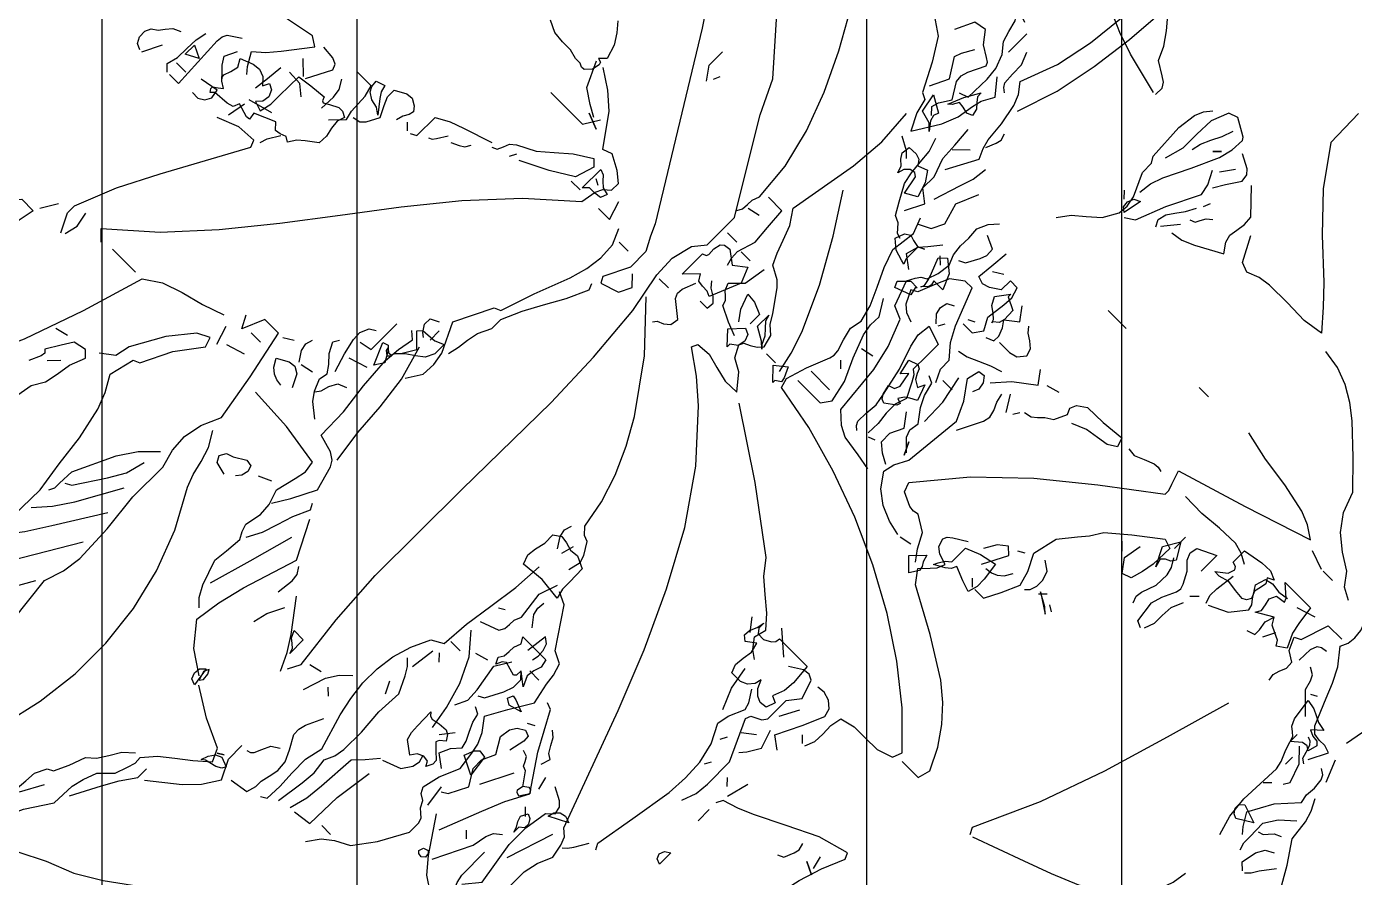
# Model space of a CAD drawing. Header units: inches. Extents: x 70 to 1974, y -315 to 363.
# Drawn here: x 290.2996 to 290.5601, y -200.7329 to -200.566 of the extents above; entities that cross this region are included whole.
import ezdxf

# ---------------------------------------------------------------- set-up
doc = ezdxf.new("R2010")
doc.units = ezdxf.units.IN
doc.header["$MEASUREMENT"] = 0
doc.layers.add('DERAKHT', color=56, linetype='Continuous', lineweight=9)
doc.layers.add('elev', color=8, linetype='Continuous')
doc.layers.add('Tree', color=91, linetype='Continuous')

# ---------------------------------------------------------------- blocks, each defined once
blk = doc.blocks.new('P057')
at = {"layer": 'Tree', "linetype": 'Continuous'}
for points in [[(0.06537, 0.57456), (0.07031, 0.58954), (0.0735, 0.60509), (0.07554, 0.6208), (0.0767, 0.63635), (0.07816, 0.6381), (0.08048, 0.63941), (0.08586, 0.64232), (0.08703, 0.64566), (0.08615, 0.6477), (0.08412, 0.64915), (0.08179, 0.6506), (0.08019, 0.65249), (0.08019, 0.66122), (0.08107, 0.66573), (0.08354, 0.67067), (0.0847, 0.68971), (0.08499, 0.70906), (0.08383, 0.74773), (0.08237, 0.78655), (0.08237, 0.82538)], [(0.15202, 0.65991), (0.15232, 0.64566), (0.16205, 0.63199), (0.17354, 0.62007), (0.1859, 0.60858), (0.19201, 0.60219), (0.19812, 0.59521), (0.19056, 0.59404), (0.18183, 0.59433), (0.17282, 0.59419), (0.16831, 0.59346), (0.1638, 0.59172), (0.16031, 0.59303), (0.15566, 0.60204)], [(0.06188, 0.54155), (0.06784, 0.55275), (0.0661, 0.55638), (0.06522, 0.55987), (0.0645, 0.56729), (0.06304, 0.575), (0.06144, 0.57892), (0.05853, 0.5827), (0.06377, 0.59637), (0.06653, 0.61018), (0.06813, 0.62429), (0.07002, 0.63883), (0.05112, 0.64086), (0.03207, 0.64115), (0.01288, 0.63999), (-0.00632, 0.63752), (-0.02551, 0.63403), (-0.04484, 0.62967), (-0.08352, 0.6192), (-0.08469, 0.61542), (-0.08556, 0.61106), (-0.08687, 0.60204)], [(0.11669, 0.58488), (0.11727, 0.58968), (0.11887, 0.59433), (0.12353, 0.60393), (0.12803, 0.61381), (0.12934, 0.61891), (0.12948, 0.62385), (0.12891, 0.62487), (0.1273, 0.62574), (0.12251, 0.6285), (0.11916, 0.62734), (0.11669, 0.62094), (0.1164, 0.61396), (0.1164, 0.60684), (0.11451, 0.59986)], [(0.10201, 0.5574), (0.1052, 0.56177), (0.10927, 0.56525), (0.11349, 0.56903), (0.11669, 0.57456), (0.11698, 0.57819), (0.11625, 0.58212), (0.11233, 0.59055), (0.11233, 0.59521), (0.11102, 0.59739), (0.11015, 0.61106), (0.11117, 0.61803), (0.11247, 0.62123), (0.11451, 0.62385)], [(0.11916, 0.60887), (0.11989, 0.61236), (0.12149, 0.61599), (0.12338, 0.61978), (0.12483, 0.62385)], [(0.13385, 0.60437), (0.13632, 0.60844), (0.13966, 0.61353), (0.13923, 0.61629), (0.13792, 0.61789), (0.13283, 0.6205)], [(0.12483, 0.61353), (0.12701, 0.61585), (0.12483, 0.61353)], [(0.13166, 0.61018), (0.13501, 0.61483)], [(0.13501, 0.5827), (0.13937, 0.58343), (0.14388, 0.58532), (0.15348, 0.59055), (0.151, 0.59404), (0.15028, 0.5968), (0.15071, 0.59986), (0.1513, 0.6032), (0.151, 0.60669), (0.14315, 0.61483)], [(0.11916, 0.57456), (0.12251, 0.57688), (0.12687, 0.58793), (0.13283, 0.59986), (0.13196, 0.60393), (0.12948, 0.60887)], [(0.01957, 0.4786), (0.02058, 0.48049), (0.02073, 0.48282), (0.02088, 0.48514), (0.02189, 0.48776), (0.02058, 0.502), (0.01709, 0.51625), (0.01186, 0.5305), (0.00503, 0.5446), (-0.00268, 0.55842)], [(0.02001, 0.57776), (0.0264, 0.57339), (0.03149, 0.56525), (0.03673, 0.55522), (0.03905, 0.55406), (0.04036, 0.54868), (0.04356, 0.54257), (0.04952, 0.55217), (0.05184, 0.55813), (0.05286, 0.56438), (0.05374, 0.56787), (0.05621, 0.57237), (0.05156, 0.57805)], [(0.04603, 0.56438), (0.04937, 0.56554), (0.04966, 0.57485), (0.04909, 0.57979), (0.04719, 0.58488), (0.04429, 0.58852), (0.04312, 0.59244), (0.04196, 0.59666), (0.03905, 0.60088), (0.04472, 0.5987)], [(0.13632, 0.59739), (0.13733, 0.59986)], [(0.04821, 0.58706), (0.04821, 0.59637)], [(0.12948, 0.58023), (0.12818, 0.5827), (0.12891, 0.58575), (0.13079, 0.58852), (0.13312, 0.59157), (0.13501, 0.59521)], [(0.13632, 0.59055), (0.13821, 0.59128), (0.13908, 0.59303), (0.1401, 0.59491), (0.14199, 0.59637)], [(0.05752, 0.57586), (0.05592, 0.57703), (0.05504, 0.57849), (0.05476, 0.58255), (0.05476, 0.58721), (0.05286, 0.59172)], [(0.27241, 0.53457), (0.26791, 0.5369), (0.26456, 0.54155), (0.2586, 0.54519), (0.25322, 0.5497), (0.24886, 0.55551), (0.2461, 0.56307), (0.23738, 0.5718), (0.22792, 0.58081), (0.22269, 0.58488), (0.21702, 0.58822), (0.21077, 0.59055), (0.20379, 0.59172)], [(0.04472, 0.55173), (0.04254, 0.55406), (0.04342, 0.55667), (0.04603, 0.56089), (0.04254, 0.56656), (0.04225, 0.56918), (0.04298, 0.5718), (0.04603, 0.57805), (0.04545, 0.57936), (0.04399, 0.58023), (0.04007, 0.5827), (0.03673, 0.58706), (0.03222, 0.58619), (0.02888, 0.57921)], [(0.1305, 0.58154), (0.13501, 0.58706)], [(0.03673, 0.55871), (0.04007, 0.56554), (0.03571, 0.57237), (0.03658, 0.575), (0.03905, 0.57921)], [(0.11451, 0.57921), (0.11233, 0.58154)], [(0.11786, 0.57586), (0.11625, 0.57703), (0.11596, 0.57936), (0.11698, 0.58168), (0.11916, 0.5827), (0.11786, 0.57586)], [(0.02189, 0.24959), (0.02422, 0.2541), (0.02175, 0.27431), (0.02044, 0.29525), (0.02058, 0.33887), (0.02117, 0.38336), (0.02044, 0.40546), (0.01855, 0.42713), (0.01564, 0.44225), (0.01535, 0.45025), (0.01724, 0.4581), (0.02073, 0.46246), (0.02073, 0.47627), (0.00808, 0.49735), (0.00139, 0.50869), (-0.00457, 0.5209), (-0.02114, 0.53981)], [(-0.05459, 0.54504), (-0.0351, 0.51582), (0.00241, 0.45461), (0.0043, 0.45039), (0.00706, 0.4453), (0.00706, 0.43745), (0.00241, 0.42815), (0.00357, 0.42597), (0.01041, 0.42815), (0.01259, 0.4328), (0.00924, 0.43629)], [(0.04603, 0.55871), (0.04836, 0.56438), (0.05156, 0.56991), (0.0517, 0.56801), (0.05301, 0.56642), (0.05447, 0.56467), (0.05504, 0.56205), (0.05315, 0.56118), (0.05068, 0.56177), (0.0485, 0.56205), (0.04719, 0.55973), (0.04603, 0.55871)], [(0.06653, 0.5574), (0.06799, 0.56104), (0.06857, 0.56307), (0.06784, 0.56554)], [(0.04821, 0.54708), (0.04603, 0.54926), (0.04138, 0.55057), (0.04007, 0.5574), (0.04603, 0.55406), (0.0453, 0.55217), (0.04589, 0.55013), (0.04821, 0.54708)], [(0.06188, 0.5209), (0.06537, 0.52774), (0.06086, 0.53123), (0.06086, 0.5369), (0.05853, 0.54373), (0.0581, 0.55013), (0.05752, 0.5574)], [(0.05853, 0.54839), (0.06319, 0.55275)], [(0.06653, 0.53123), (0.06973, 0.54111), (0.07132, 0.54621), (0.07205, 0.55173)], [(0.15348, 0.43498), (0.15057, 0.4389), (0.14766, 0.44428), (0.14199, 0.44777), (0.1401, 0.44734), (0.13792, 0.44763), (0.13283, 0.44995), (0.13166, 0.45344), (0.14577, 0.47046), (0.16205, 0.48601), (0.17994, 0.50055), (0.19928, 0.51509), (0.19928, 0.51698), (0.19841, 0.51931), (0.19681, 0.52439), (0.22254, 0.53224), (0.24741, 0.54024), (0.2429, 0.54329), (0.23795, 0.54533), (0.22705, 0.54766), (0.21571, 0.54926), (0.20495, 0.55173)], [(0.18095, 0.55057), (0.18561, 0.55057)], [(0.13283, 0.24756), (0.13283, 0.25817), (0.13399, 0.26355), (0.13632, 0.26907), (0.1353, 0.27417), (0.13414, 0.27707), (0.13166, 0.27925), (0.11582, 0.32258), (0.10709, 0.3444), (0.09735, 0.36548), (0.08645, 0.38554), (0.07379, 0.40372), (0.05926, 0.41971), (0.05127, 0.42669), (0.04254, 0.4328), (0.04356, 0.43498), (0.04894, 0.43541), (0.05417, 0.43396), (0.0597, 0.43265), (0.06537, 0.4328), (0.06086, 0.43847), (0.05621, 0.44094), (0.05403, 0.4453), (0.0549, 0.4469), (0.05708, 0.44792), (0.05926, 0.44923), (0.06086, 0.45112), (0.0597, 0.45562), (0.05679, 0.45824), (0.05461, 0.46173), (0.04937, 0.46929), (0.04734, 0.47133), (0.04254, 0.47395), (0.0405, 0.47802), (0.03876, 0.48282), (0.03673, 0.4882), (0.03324, 0.49343), (0.03775, 0.51931), (0.03891, 0.53254), (0.03789, 0.54591)], [(0.06784, 0.51276), (0.06595, 0.51334), (0.06479, 0.51465), (0.06348, 0.51625), (0.06086, 0.51742), (0.05839, 0.52178), (0.05504, 0.52774), (0.05417, 0.53224), (0.05374, 0.53705), (0.0533, 0.54199), (0.05156, 0.54708)], [(0.1385, 0.54708), (0.14766, 0.54708)], [(0.06886, 0.5209), (0.07322, 0.52309), (0.07554, 0.52774), (0.07322, 0.53559), (0.0767, 0.54373)], [(0.11786, 0.44646), (0.11189, 0.44763), (0.10419, 0.44879), (0.10026, 0.45083), (0.09604, 0.45461), (0.0943, 0.47307), (0.09212, 0.48252), (0.08819, 0.49241), (0.08354, 0.49444), (0.08019, 0.50375), (0.08165, 0.50651), (0.08281, 0.50826), (0.08484, 0.50942), (0.0863, 0.51349), (0.08703, 0.51843), (0.08543, 0.52207), (0.08499, 0.52614), (0.08514, 0.53021), (0.08484, 0.53457), (0.08659, 0.5385), (0.08921, 0.54155)], [(0.04937, 0.53457), (0.04734, 0.53646), (0.04254, 0.53908)], [(0.05068, 0.52875), (0.04981, 0.53137), (0.04807, 0.53297), (0.04676, 0.53487), (0.04719, 0.53806), (0.05054, 0.53821), (0.05257, 0.53748), (0.05403, 0.53559), (0.05752, 0.5369), (0.06014, 0.53312), (0.06188, 0.52774), (0.05752, 0.52527), (0.05621, 0.53224), (0.0549, 0.53312), (0.05301, 0.53269), (0.05141, 0.53108), (0.05068, 0.52875), (0.05068, 0.52875)], [(0.08819, 0.52192), (0.09052, 0.52309), (0.09314, 0.52788), (0.09401, 0.53036), (0.09386, 0.53341), (0.08921, 0.53559)], [(0.10535, 0.50709), (0.10986, 0.50709), (0.11233, 0.51058), (0.10986, 0.51509), (0.11073, 0.52221), (0.11102, 0.526), (0.10986, 0.52992), (0.10637, 0.52992), (0.10637, 0.52527), (0.10273, 0.52294), (0.10012, 0.52207), (0.09735, 0.52309), (0.09793, 0.52905), (0.09851, 0.53559)], [(0.25773, 0.53559), (0.25075, 0.53806)], [(0.2586, 0.53559), (0.26326, 0.53559)], [(0.30222, 0.48427), (0.30571, 0.4911), (0.30295, 0.49198), (0.30019, 0.49198), (0.29757, 0.49241), (0.29539, 0.49444), (0.29132, 0.50433), (0.28914, 0.50971), (0.28638, 0.51509), (0.28172, 0.5209), (0.28303, 0.52367), (0.28332, 0.52672), (0.28303, 0.53006), (0.28172, 0.53341)], [(0.05068, 0.52875), (0.05068, 0.52875), (0.05068, 0.52875)], [(0.09953, 0.52774), (0.10302, 0.52992)], [(0.11233, 0.51465), (0.11189, 0.51582), (0.11015, 0.51742), (0.10797, 0.51901), (0.10637, 0.52192), (0.10986, 0.52657), (0.10986, 0.52527), (0.11451, 0.52309), (0.11466, 0.51872), (0.11407, 0.51654), (0.11233, 0.51509), (0.11233, 0.51465)], [(0.11451, 0.50942), (0.11727, 0.51058), (0.11742, 0.51305), (0.11625, 0.51611), (0.11451, 0.51843), (0.11916, 0.52192), (0.11567, 0.52657)], [(0.1718, 0.36068), (0.17325, 0.36431), (0.1734, 0.36824), (0.17325, 0.37246), (0.17412, 0.37667), (0.1795, 0.37798), (0.18503, 0.37798), (0.19099, 0.37813), (0.19681, 0.38002), (0.19812, 0.38351), (0.18677, 0.39485), (0.17369, 0.40531), (0.15915, 0.41491), (0.1433, 0.42349), (0.12673, 0.43105), (0.10971, 0.43716), (0.09255, 0.4421), (0.07554, 0.4453), (0.07452, 0.44879), (0.07685, 0.4565), (0.08019, 0.46493), (0.08063, 0.46667), (0.08048, 0.46871), (0.07917, 0.47293), (0.07801, 0.47758), (0.07889, 0.48209), (0.07729, 0.4882), (0.07438, 0.49474), (0.07118, 0.50142), (0.06886, 0.50811), (0.07002, 0.51742), (0.06784, 0.52309)], [(0.07787, 0.50709), (0.07322, 0.51058), (0.07452, 0.51509), (0.07685, 0.5177), (0.08019, 0.52192)], [(0.11916, 0.5116), (0.12425, 0.5116), (0.12716, 0.51233), (0.12948, 0.51509), (0.12861, 0.51785), (0.12643, 0.5196), (0.1241, 0.5212), (0.12251, 0.52309)], [(0.23126, 0.50811), (0.23505, 0.51116), (0.23592, 0.51364), (0.23519, 0.51465), (0.23359, 0.51509), (0.23359, 0.5209), (0.24101, 0.52221), (0.24523, 0.52236), (0.24843, 0.5209), (0.2461, 0.51974), (0.24726, 0.51785), (0.24682, 0.51567), (0.24625, 0.5132), (0.24741, 0.51058), (0.24639, 0.50898), (0.24493, 0.50826), (0.2413, 0.50855), (0.23738, 0.50913), (0.23359, 0.50811), (0.23126, 0.50811)], [(0.26558, 0.50477), (0.26442, 0.50665), (0.26195, 0.50782), (0.25933, 0.50913), (0.25773, 0.5116), (0.25177, 0.50811), (0.25293, 0.51015), (0.25249, 0.51247), (0.25192, 0.51495), (0.25308, 0.51742), (0.25657, 0.518), (0.25598, 0.51945), (0.25177, 0.52309), (0.25991, 0.52309), (0.26456, 0.52309), (0.26558, 0.51625), (0.26646, 0.51218), (0.26893, 0.50709), (0.26558, 0.50477)], [(0.26107, 0.51974), (0.26791, 0.52192)], [(0.27241, 0.49444), (0.27198, 0.49692), (0.2727, 0.49924), (0.27372, 0.50186), (0.27358, 0.50477), (0.26994, 0.50695), (0.26791, 0.5116), (0.27023, 0.51276), (0.27358, 0.52309), (0.28041, 0.52309)], [(-0.05938, 0.47627), (-0.06287, 0.47715), (-0.06695, 0.47715), (-0.07116, 0.47758), (-0.07538, 0.47962)], [(-0.05822, 0.49648), (-0.05546, 0.49314), (-0.05299, 0.48936), (-0.05139, 0.48427), (-0.05357, 0.48209), (-0.05226, 0.48165), (-0.05182, 0.48064), (-0.05241, 0.47787), (-0.05444, 0.47569), (-0.05575, 0.47554), (-0.05706, 0.47627), (-0.05938, 0.47627)], [(0.08529, 0.50579), (0.08586, 0.50709), (0.08543, 0.50956), (0.08456, 0.51189), (0.08237, 0.51742), (0.08484, 0.51974), (0.08921, 0.51625), (0.09168, 0.51058), (0.08703, 0.51058), (0.08747, 0.50898), (0.08717, 0.50782), (0.08543, 0.50593), (0.08529, 0.50579)], [(0.08484, 0.51625), (0.08237, 0.51843)], [(0.1132, 0.48543), (0.11102, 0.48994), (0.11102, 0.49444), (0.1068, 0.49924), (0.10389, 0.50477), (0.09851, 0.51843), (0.09502, 0.51843), (0.09052, 0.51509), (0.08819, 0.50971), (0.08586, 0.50375), (0.08354, 0.50259), (0.08586, 0.49764), (0.08819, 0.49575), (0.09168, 0.49444)], [(0.14315, 0.50026), (0.14592, 0.50084), (0.14766, 0.50229), (0.14955, 0.50418), (0.15232, 0.50593), (0.1545, 0.51058), (0.15348, 0.51276), (0.1545, 0.51509), (0.15784, 0.51742), (0.16554, 0.51756), (0.17412, 0.51843), (0.17528, 0.51509), (0.17209, 0.51305), (0.16787, 0.51233), (0.16307, 0.5116), (0.15784, 0.50942)], [(0.17863, 0.51742), (0.18169, 0.51713), (0.18517, 0.51858), (0.18881, 0.52003), (0.1907, 0.52018), (0.19244, 0.51974)], [(0.23708, 0.51742), (0.2333, 0.51945), (0.22938, 0.52047), (0.22153, 0.52033), (0.21338, 0.51945), (0.20495, 0.51974)], [(0.2381, 0.49793), (0.24493, 0.50128), (0.24959, 0.50709), (0.249, 0.50913), (0.2477, 0.51073), (0.24493, 0.51509), (0.2461, 0.51887), (0.249, 0.5196), (0.25264, 0.51916), (0.25642, 0.51974)], [(0.07525, 0.50724), (0.07365, 0.50767), (0.06988, 0.50884), (0.06653, 0.5116), (0.06784, 0.51509), (0.06973, 0.51625), (0.07176, 0.51567), (0.07424, 0.51509), (0.0767, 0.51625), (0.07452, 0.51509), (0.07452, 0.50898), (0.07525, 0.50724)], [(0.11233, 0.51465), (0.11233, 0.51465), (0.11233, 0.51465)], [(0.12701, 0.4991), (0.1321, 0.50491), (0.13966, 0.51058), (0.13632, 0.51509)], [(0.14199, 0.51276), (0.14664, 0.51407)], [(0.22676, 0.47526), (0.22429, 0.47627), (0.22327, 0.48427), (0.22443, 0.48834), (0.22676, 0.49343), (0.22705, 0.49517), (0.22647, 0.49692), (0.22429, 0.50128), (0.22138, 0.50404), (0.22036, 0.50665), (0.22094, 0.50942), (0.22777, 0.51276), (0.22777, 0.50477)], [(0.27488, 0.50709), (0.27503, 0.51262), (0.27605, 0.51509), (0.27736, 0.51596), (0.27954, 0.51625)], [(0.07104, 0.44879), (0.0693, 0.45635), (0.06668, 0.46435), (0.05926, 0.48064), (0.05039, 0.49648), (0.04138, 0.51058)], [(0.09851, 0.50026), (0.09604, 0.50288), (0.09546, 0.50549), (0.09604, 0.50811), (0.09851, 0.50942)], [(0.10535, 0.50942), (0.10768, 0.51058)], [(0.21527, 0.49444), (0.21178, 0.50128), (0.21527, 0.50709), (0.21862, 0.50128), (0.2176, 0.49967), (0.21571, 0.4988), (0.2144, 0.49749), (0.21527, 0.49444)], [(0.21527, 0.50942), (0.21527, 0.50375), (0.21527, 0.50942)], [(0.23708, 0.49793), (0.23607, 0.50084), (0.23621, 0.50433), (0.23708, 0.5116)], [(0.25424, 0.50128), (0.25729, 0.50229), (0.25729, 0.50477), (0.25671, 0.50811), (0.25773, 0.5116)], [(0.25991, 0.50375), (0.26209, 0.50811)], [(0.29074, 0.49444), (0.2839, 0.50128), (0.28303, 0.50477), (0.28201, 0.5068), (0.27954, 0.50811)], [(0.08456, 0.50462), (0.08412, 0.50404), (0.08484, 0.50128), (0.07889, 0.4991), (0.07787, 0.50128), (0.08136, 0.50477), (0.08456, 0.50462)], [(0.09953, 0.50026), (0.1007, 0.50259)], [(0.11102, 0.4991), (0.11466, 0.49982), (0.11858, 0.50157), (0.12279, 0.50346), (0.12701, 0.50477)], [(0.17528, 0.44312), (0.17965, 0.44312), (0.1827, 0.44893), (0.18561, 0.45562), (0.18415, 0.461), (0.18095, 0.46711), (0.18314, 0.47627), (0.18794, 0.48223), (0.1907, 0.48558), (0.19346, 0.48994), (0.20117, 0.49648), (0.21062, 0.50375), (0.21411, 0.50259), (0.21382, 0.49444), (0.21309, 0.48994), (0.21178, 0.48543), (0.20844, 0.48427), (0.20495, 0.48892), (0.20611, 0.49561)], [(0.28638, 0.50128), (0.28856, 0.50259)], [(0.39746, 0.33771), (0.4008, 0.34236), (0.40182, 0.35486), (0.38583, 0.39674), (0.37768, 0.4184), (0.36881, 0.43949), (0.35878, 0.45955), (0.35326, 0.46886), (0.34701, 0.47773), (0.34032, 0.48587), (0.33305, 0.49343), (0.3249, 0.50011), (0.31603, 0.50593), (0.3092, 0.50477), (0.30789, 0.49793)], [(0.10535, 0.45344), (0.10404, 0.45461), (0.10332, 0.45606), (0.10332, 0.46013), (0.10375, 0.46479), (0.10302, 0.46929), (0.1007, 0.47962), (0.09779, 0.48834), (0.09677, 0.493), (0.09735, 0.49793), (0.10419, 0.49561), (0.10419, 0.48994), (0.10419, 0.48311), (0.10578, 0.4818), (0.10709, 0.47947), (0.10986, 0.47395), (0.1084, 0.46973), (0.1084, 0.46522), (0.10899, 0.46057), (0.10884, 0.45562)], [(0.14199, 0.43745), (0.13646, 0.43876), (0.13094, 0.44108), (0.12614, 0.44472), (0.12251, 0.44995), (0.12338, 0.45403), (0.12599, 0.45911), (0.12818, 0.48093), (0.12498, 0.48776), (0.12018, 0.49444), (0.12134, 0.4991), (0.12367, 0.49939), (0.12527, 0.49735), (0.12571, 0.49459), (0.12483, 0.49241)], [(0.1305, 0.4786), (0.13501, 0.48776), (0.13559, 0.49038), (0.13486, 0.493), (0.13356, 0.4959), (0.13283, 0.4991)], [(0.1385, 0.49561), (0.13501, 0.50128)], [(0.14068, 0.49692), (0.14199, 0.4991)], [(0.21862, 0.47962), (0.21774, 0.48209), (0.21803, 0.48441), (0.21992, 0.48994), (0.22007, 0.49531), (0.21935, 0.49822), (0.21745, 0.50128)], [(0.23126, 0.49561), (0.23359, 0.49793)], [(0.29321, 0.48427), (0.29262, 0.48616), (0.29132, 0.48733), (0.28972, 0.48863), (0.28856, 0.4911), (0.28739, 0.4991), (0.29088, 0.49851), (0.29321, 0.49735), (0.29554, 0.49619), (0.29888, 0.49561), (0.29539, 0.49241), (0.29757, 0.49139), (0.2999, 0.4911), (0.30106, 0.48994), (0.30004, 0.48645), (0.29859, 0.48747), (0.29655, 0.48718), (0.29321, 0.48427)], [(0.07787, 0.45112), (0.08921, 0.45112), (0.09168, 0.45461), (0.08994, 0.46261), (0.08615, 0.47075), (0.08296, 0.47918), (0.08223, 0.48354), (0.08237, 0.48776), (0.07889, 0.49343)], [(0.03106, 0.46246), (0.03033, 0.46522), (0.03018, 0.46842), (0.03222, 0.47526), (0.03163, 0.48209), (0.03106, 0.48994), (0.02422, 0.48994)], [(0.12018, 0.47279), (0.11989, 0.48223), (0.11786, 0.49241)], [(0.20277, 0.48994), (0.2003, 0.49241)], [(0.22777, 0.47627), (0.22908, 0.47991), (0.22908, 0.48383), (0.22938, 0.48805), (0.23126, 0.49241)], [(0.30222, 0.48209), (0.30062, 0.48325), (0.2999, 0.48558), (0.29902, 0.48834), (0.29815, 0.48936), (0.2967, 0.48994)], [(0.31255, 0.48311), (0.3092, 0.4911)], [(0.10535, 0.46711), (0.10389, 0.46769), (0.10288, 0.46915), (0.10201, 0.47279), (0.10433, 0.47351), (0.1052, 0.47554), (0.10419, 0.48093), (0.10201, 0.4786), (0.1007, 0.48427), (0.10419, 0.48543), (0.1055, 0.4847), (0.10622, 0.48296), (0.10738, 0.48107), (0.10986, 0.47962), (0.11102, 0.48209), (0.1132, 0.47627), (0.11058, 0.47497), (0.10899, 0.4738), (0.10768, 0.47177), (0.10956, 0.47118), (0.10913, 0.46987), (0.10535, 0.46711)], [(0.12353, 0.46028), (0.1196, 0.4642), (0.11858, 0.46697), (0.11916, 0.4706), (0.11567, 0.47526), (0.11364, 0.47933), (0.11233, 0.48427), (0.10986, 0.48543)], [(0.11451, 0.48776), (0.11916, 0.48776)], [(0.29888, 0.44312), (0.29684, 0.45025), (0.29597, 0.4581), (0.2967, 0.47395), (0.29597, 0.477), (0.29452, 0.48049), (0.29321, 0.48413), (0.29321, 0.48776)], [(0.30222, 0.47177), (0.30353, 0.47395), (0.30106, 0.48093), (0.2967, 0.48543)], [(0.30455, 0.44879), (0.3028, 0.45097), (0.30004, 0.45562), (0.30484, 0.46449), (0.31138, 0.47177), (0.3108, 0.47497), (0.31109, 0.4786), (0.31065, 0.48238), (0.30978, 0.48413), (0.30789, 0.48543)], [(-0.13281, 0.31022), (-0.13616, 0.31371), (-0.12045, 0.32767), (-0.1062, 0.34323), (-0.09254, 0.3601), (-0.0793, 0.3774), (-0.06593, 0.39485), (-0.05226, 0.41171), (-0.03758, 0.42771), (-0.02173, 0.44181), (-0.02071, 0.44748), (-0.01955, 0.4501), (-0.01707, 0.45213), (-0.01707, 0.45562), (-0.02071, 0.45853), (-0.02609, 0.46144), (-0.02958, 0.46028), (-0.03772, 0.47147), (-0.04325, 0.47642), (-0.05022, 0.48093)], [(-0.0399, 0.46595), (-0.04412, 0.46842), (-0.04921, 0.47177), (-0.05357, 0.48093)], [(0.02189, 0.48209), (0.0264, 0.48311)], [(0.23592, 0.38002), (0.23461, 0.38249), (0.24537, 0.40619), (0.2538, 0.43018), (0.26107, 0.45446), (0.26791, 0.4786)], [(0.29772, 0.47744), (0.29772, 0.48093)], [(0.08586, 0.47526), (0.09052, 0.47627)], [(0.35602, 0.39034), (0.34642, 0.40764), (0.33755, 0.42582), (0.32854, 0.4437), (0.3236, 0.45228), (0.31822, 0.46028), (0.31734, 0.46784), (0.31603, 0.47206), (0.31385, 0.47627)], [(0.02291, 0.4706), (0.02757, 0.4706)], [(0.03106, 0.46929), (0.03571, 0.46929)], [(0.05068, 0.44646), (0.04574, 0.44836), (0.04007, 0.45112), (0.03949, 0.45301), (0.03832, 0.45417), (0.03687, 0.45548), (0.03571, 0.4581), (0.04007, 0.46246), (0.04138, 0.4706)], [(0.12134, 0.45213), (0.11756, 0.45417), (0.11451, 0.45679), (0.11437, 0.461), (0.11669, 0.46595), (0.1132, 0.4706)], [(0.2967, 0.46711), (0.29888, 0.46929)], [(-0.05706, 0.46144), (-0.04107, 0.46144), (-0.03758, 0.46711)], [(-0.03641, 0.46362), (-0.04223, 0.46595), (-0.03641, 0.46362)], [(0.02189, 0.44879), (0.02189, 0.45911), (0.0232, 0.45955), (0.02364, 0.46043), (0.02349, 0.46319), (0.02407, 0.4658), (0.02524, 0.46682), (0.02757, 0.46711), (0.03222, 0.46362), (0.03673, 0.46711), (0.03905, 0.46144), (0.0344, 0.44995), (0.03251, 0.45083), (0.03004, 0.45083), (0.02786, 0.45126), (0.0264, 0.45344), (0.02189, 0.44879)], [(0.08586, 0.46493), (0.08354, 0.46711)], [(0.1763, 0.46362), (0.17863, 0.46493)], [(0.18779, 0.45562), (0.18925, 0.45708), (0.19012, 0.45955), (0.19012, 0.46261), (0.18895, 0.46595), (0.18561, 0.46828)], [(0.30789, 0.44428), (0.30702, 0.44705), (0.30702, 0.4501), (0.30688, 0.45679), (0.30993, 0.46144), (0.31487, 0.46595)], [(0.04821, 0.45112), (0.04545, 0.45475), (0.04356, 0.46028), (0.04719, 0.45999), (0.05156, 0.4581), (0.05156, 0.45344)], [(0.06086, 0.44995), (0.05883, 0.45185), (0.05403, 0.45461), (0.05403, 0.46028), (0.05476, 0.45795), (0.0565, 0.45606), (0.05839, 0.45403), (0.0597, 0.45112), (0.06086, 0.44995)], [(0.12353, 0.45911), (0.12134, 0.46362), (0.12353, 0.45911)], [(0.17063, 0.45112), (0.17528, 0.46028), (0.17282, 0.46246), (0.16961, 0.45999), (0.16715, 0.45562)], [(0.19244, 0.4581), (0.19463, 0.46028)], [(-0.05822, 0.4328), (-0.05633, 0.43367), (-0.05532, 0.43585), (-0.05444, 0.43803), (-0.05255, 0.43963), (-0.04601, 0.44298), (-0.04107, 0.44719), (-0.03597, 0.4517), (-0.02958, 0.45562), (-0.0274, 0.45344), (-0.02958, 0.44646), (-0.03787, 0.44138), (-0.0479, 0.43629)], [(0.07889, 0.45679), (0.08819, 0.45679)], [(0.10986, 0.45461), (0.11233, 0.45562)], [(0.17282, 0.45112), (0.17528, 0.45141), (0.17732, 0.45228), (0.17922, 0.45388), (0.18095, 0.45679)], [(0.19928, 0.45461), (0.19724, 0.45635), (0.19244, 0.45911), (0.19928, 0.45461)], [(0.2003, 0.45679), (0.19812, 0.4581)], [(0.29888, 0.45112), (0.29728, 0.45185), (0.29611, 0.45359), (0.29611, 0.45548), (0.29772, 0.45679), (0.30455, 0.45461), (0.29888, 0.45112)], [(0.30789, 0.45344), (0.30978, 0.45403), (0.31095, 0.45533), (0.3124, 0.45693), (0.31487, 0.4581)], [(-0.02507, 0.4453), (-0.02507, 0.45461), (-0.02304, 0.45388), (-0.02158, 0.45228), (-0.01984, 0.45068), (-0.01707, 0.44995), (-0.01809, 0.44748), (-0.02056, 0.44719), (-0.02333, 0.44719), (-0.02507, 0.4453)], [(-0.02173, 0.44995), (-0.02391, 0.45112)], [(-0.01576, 0.44428), (-0.01024, 0.44428), (-0.01242, 0.45112)], [(0.03324, 0.44646), (0.03673, 0.44646), (0.03702, 0.44923), (0.03527, 0.45097), (0.0328, 0.45257), (0.03106, 0.45461)], [(0.05156, 0.44181), (0.04719, 0.44646), (0.05156, 0.45112), (0.05374, 0.4501), (0.05461, 0.44763), (0.05403, 0.44487), (0.05156, 0.44312), (0.05156, 0.44181)], [(0.07205, 0.44428), (0.06784, 0.44879), (0.07205, 0.45213), (0.07379, 0.44836), (0.07409, 0.44661), (0.07205, 0.4453), (0.07205, 0.44428)], [(0.2003, 0.38133), (0.20844, 0.38133), (0.2096, 0.38598), (0.20567, 0.39397), (0.20102, 0.40066), (0.19564, 0.40648), (0.18954, 0.41157), (0.17543, 0.42044), (0.15915, 0.42931), (0.15566, 0.43396), (0.15856, 0.43716), (0.16031, 0.43905), (0.16148, 0.44181), (0.15755, 0.44312), (0.15537, 0.44487), (0.1545, 0.44777), (0.15507, 0.44923), (0.15668, 0.45054), (0.16148, 0.45344)], [(0.15856, 0.4389), (0.15929, 0.44051), (0.1606, 0.44269), (0.16249, 0.44428), (0.16249, 0.45112), (0.16787, 0.4533), (0.17412, 0.45461), (0.175, 0.44807), (0.17514, 0.44443), (0.17412, 0.44094), (0.17005, 0.44225), (0.16496, 0.44428), (0.16394, 0.44239), (0.16235, 0.44108), (0.15856, 0.4389)], [(0.31385, 0.43963), (0.31138, 0.44181), (0.31255, 0.44748), (0.31429, 0.45054), (0.3172, 0.45213)], [(0.0264, 0.42931), (0.02742, 0.43062), (0.02975, 0.43149), (0.03178, 0.43323), (0.03222, 0.43629), (0.0264, 0.44094), (0.02553, 0.44283), (0.02568, 0.44501), (0.02757, 0.44995)], [(0.06319, 0.44995), (0.06784, 0.44995)], [(0.31487, 0.43963), (0.31647, 0.44138), (0.31793, 0.44385), (0.3217, 0.44879)], [(-0.02958, 0.44428), (-0.02507, 0.44428)], [(-0.02173, 0.35268), (-0.01824, 0.35821), (-0.01794, 0.3633), (-0.01882, 0.36824), (-0.02391, 0.37886), (-0.01707, 0.39281), (-0.01474, 0.39383), (-0.01053, 0.40648), (-0.00544, 0.41957), (-0.00355, 0.42611), (-0.00268, 0.43236), (-0.00312, 0.43861), (-0.00559, 0.44428)], [(-0.0021, 0.44094), (0.00241, 0.44094)], [(0.01724, 0.44181), (0.02189, 0.44181)], [(0.17412, 0.44312), (0.1718, 0.4453)], [(-0.05139, 0.43498), (-0.05022, 0.43745)], [(0.14315, 0.43745), (0.14766, 0.43847)], [(0.1545, 0.43062), (0.14999, 0.43498), (0.1545, 0.43963), (0.15522, 0.43702), (0.15624, 0.43556), (0.15653, 0.43382), (0.1545, 0.43062)], [(-0.08222, 0.41564), (-0.08003, 0.4168), (-0.08003, 0.42597), (-0.07509, 0.42872), (-0.07015, 0.43047), (-0.05938, 0.43396)], [(0.06784, 0.3457), (0.06886, 0.35035), (0.06799, 0.35297), (0.06537, 0.35733), (0.06319, 0.35821), (0.06086, 0.36068), (0.05897, 0.371), (0.05563, 0.38118), (0.05112, 0.39122), (0.04574, 0.40081), (0.03294, 0.41869), (0.01855, 0.43396)], [(-0.06971, 0.42364), (-0.0668, 0.42495), (-0.06505, 0.42611), (-0.06389, 0.42815)], [(0.13733, 0.36984), (0.13443, 0.37187), (0.13166, 0.37551), (0.13283, 0.38002), (0.12876, 0.38467), (0.12367, 0.38889), (0.11873, 0.3931), (0.11451, 0.39848), (0.09284, 0.41462), (0.06886, 0.43062)], [(-0.10068, 0.40531), (-0.09792, 0.4059), (-0.09631, 0.4075), (-0.09384, 0.41215), (-0.09588, 0.41608), (-0.09719, 0.41913), (-0.09719, 0.42248), (-0.09312, 0.4248), (-0.09064, 0.42509), (-0.08817, 0.42364), (-0.08687, 0.42189), (-0.0873, 0.42015), (-0.08846, 0.41811), (-0.08919, 0.41564)], [(-0.07654, 0.41913), (-0.07523, 0.41971), (-0.07436, 0.42102), (-0.07204, 0.42466)], [(-0.01707, 0.36984), (-0.01606, 0.37391), (-0.01562, 0.37798), (-0.01474, 0.3822), (-0.01242, 0.387), (-0.01242, 0.39165), (-0.00922, 0.39907), (-0.00544, 0.40604), (-0.00122, 0.41331), (0.00241, 0.42131), (0.00139, 0.42364)], [(0.23708, 0.38002), (0.25613, 0.387), (0.26616, 0.39063), (0.2759, 0.3947), (0.28477, 0.39979), (0.29205, 0.40619), (0.2951, 0.41012), (0.29742, 0.41433), (0.29917, 0.41928), (0.30004, 0.42466)], [(-0.10635, 0.39848), (-0.10184, 0.40313), (-0.10271, 0.40648), (-0.10286, 0.40997), (-0.103, 0.41375), (-0.10402, 0.41782), (-0.111, 0.41782)], [(-0.09501, 0.41215), (-0.09733, 0.41375), (-0.10039, 0.41448), (-0.10286, 0.41608), (-0.10373, 0.41782), (-0.10402, 0.4203), (-0.10068, 0.42131), (-0.1001, 0.41884), (-0.09864, 0.4168), (-0.09501, 0.41215)], [(-0.08352, 0.41564), (-0.0857, 0.41782)], [(-0.13834, 0.38932), (-0.14023, 0.3915), (-0.14299, 0.3963), (-0.13907, 0.39964), (-0.13557, 0.40386), (-0.12816, 0.41346), (-0.13151, 0.41564), (-0.16189, 0.40968), (-0.17731, 0.40692), (-0.1933, 0.40531)], [(-0.12249, 0.40313), (-0.11784, 0.41215), (-0.11871, 0.41418), (-0.12089, 0.4152), (-0.12584, 0.41564)], [(-0.12351, 0.40313), (-0.12816, 0.4075)], [(-0.111, 0.39964), (-0.11071, 0.40546), (-0.1113, 0.40881), (-0.11318, 0.41215)], [(-0.14299, 0.37551), (-0.14386, 0.37667), (-0.14386, 0.37754), (-0.14212, 0.37871), (-0.14066, 0.37987), (-0.14299, 0.38133), (-0.14386, 0.38235), (-0.14401, 0.38336), (-0.14313, 0.38598), (-0.14241, 0.38889), (-0.14401, 0.39165), (-0.13936, 0.39354), (-0.13645, 0.39383), (-0.13383, 0.39281), (-0.13151, 0.39034), (-0.13034, 0.39281), (-0.12816, 0.39165), (-0.12714, 0.38918), (-0.12758, 0.38656), (-0.12932, 0.38467), (-0.12584, 0.38351), (-0.12482, 0.38787), (-0.12482, 0.39223), (-0.12467, 0.40183), (-0.11929, 0.40256), (-0.11318, 0.40313), (-0.1126, 0.40168), (-0.11187, 0.40139), (-0.10984, 0.40256), (-0.10679, 0.40415), (-0.1049, 0.40415), (-0.10286, 0.40313), (-0.10373, 0.40037), (-0.10344, 0.39717), (-0.10271, 0.39383), (-0.10286, 0.39034), (-0.10693, 0.38729), (-0.10911, 0.3854), (-0.111, 0.38249), (-0.11275, 0.38351), (-0.11493, 0.38278), (-0.11697, 0.38235), (-0.119, 0.38467), (-0.12685, 0.38133), (-0.12641, 0.37871), (-0.12772, 0.37856), (-0.13281, 0.38002), (-0.13369, 0.37784), (-0.13601, 0.37711), (-0.14183, 0.37667), (-0.14299, 0.37551)], [(-0.13281, 0.38816), (-0.13208, 0.39354), (-0.13151, 0.39964)], [(-0.119, 0.39732), (-0.12264, 0.40037), (-0.12816, 0.40066)], [(-0.15782, 0.36984), (-0.15331, 0.36984), (-0.15433, 0.39034), (-0.15404, 0.39252), (-0.15317, 0.39426), (-0.14866, 0.39732)], [(-0.15898, 0.36984), (-0.16116, 0.37202), (-0.16015, 0.37609), (-0.16, 0.38074), (-0.15986, 0.38525), (-0.15898, 0.38932)], [(-0.14299, 0.38133), (-0.14532, 0.3838), (-0.14692, 0.3854), (-0.14866, 0.38816), (-0.14648, 0.39281)], [(-0.13151, 0.38351), (-0.12249, 0.38598)], [(0.14417, 0.37784), (0.13632, 0.38467)], [(-0.17149, 0.36853), (-0.17367, 0.36955), (-0.17484, 0.37173), (-0.17498, 0.37449), (-0.17396, 0.37667), (-0.17193, 0.37813), (-0.17033, 0.38016), (-0.16858, 0.3822), (-0.16582, 0.38351)], [(-0.15898, 0.37886), (-0.15898, 0.38351), (-0.15433, 0.38133), (-0.15898, 0.37886)], [(-0.13281, 0.37449), (-0.13151, 0.38133)], [(-0.11784, 0.37551), (-0.11697, 0.37813), (-0.11435, 0.38249)], [(0.12948, 0.37551), (0.12599, 0.38002)], [(0.13501, 0.36068), (0.13385, 0.36373), (0.13414, 0.36722), (0.13472, 0.37086), (0.13385, 0.37449), (0.1305, 0.37202), (0.12861, 0.37348), (0.12876, 0.3758), (0.12992, 0.37856), (0.1305, 0.38133), (0.1305, 0.37886), (0.13181, 0.37725), (0.13458, 0.37711), (0.13719, 0.37856), (0.13821, 0.37972), (0.1385, 0.38133), (0.15232, 0.38133), (0.15304, 0.37376), (0.15275, 0.36955), (0.151, 0.36518), (0.15348, 0.36417), (0.15232, 0.36068), (0.14969, 0.36039), (0.14737, 0.36141), (0.14548, 0.3633), (0.14417, 0.36635), (0.14359, 0.36388), (0.14184, 0.36184), (0.13937, 0.36068), (0.13632, 0.36068), (0.13501, 0.36068)], [(0.1545, 0.31604), (0.15638, 0.32127), (0.15697, 0.32651), (0.15682, 0.33771), (0.14999, 0.35268), (0.15071, 0.35457), (0.15246, 0.35545), (0.15435, 0.35646), (0.15566, 0.35821), (0.15566, 0.36751), (0.15915, 0.37202), (0.15682, 0.37886), (0.15479, 0.37987), (0.15232, 0.37958), (0.14766, 0.37667)], [(0.16598, 0.35268), (0.16148, 0.35602), (0.16598, 0.36518), (0.16947, 0.37318), (0.1686, 0.37623), (0.16627, 0.37827), (0.16322, 0.37915), (0.16031, 0.37886)], [(-0.17047, 0.36853), (-0.16713, 0.37551)], [(-0.15898, 0.37449), (-0.15433, 0.37449)], [(-0.1475, 0.371), (-0.14474, 0.371), (-0.14256, 0.37231), (-0.14125, 0.37464), (-0.14183, 0.37784), (-0.14866, 0.37667)], [(-0.14532, 0.30237), (-0.14866, 0.3092), (-0.14866, 0.31269), (-0.14256, 0.32782), (-0.13514, 0.34236), (-0.119, 0.37202), (-0.12002, 0.37449), (-0.12714, 0.37405), (-0.13499, 0.371)], [(-0.0274, 0.36751), (-0.02885, 0.36868), (-0.03045, 0.37115), (-0.03045, 0.37391), (-0.0274, 0.37551)], [(-0.03074, 0.35602), (-0.02885, 0.35821), (-0.02609, 0.36286), (-0.03074, 0.36751), (-0.02928, 0.36911), (-0.02681, 0.36926), (-0.02376, 0.36955), (-0.02042, 0.371), (-0.02042, 0.36635), (-0.02202, 0.363), (-0.02478, 0.36082), (-0.02783, 0.35879), (-0.03074, 0.35602)], [(-0.02507, 0.36853), (-0.02507, 0.37318)], [(-0.02391, 0.2874), (-0.02027, 0.2935), (-0.01576, 0.30237), (-0.01824, 0.31139), (-0.01955, 0.31357), (-0.02202, 0.31517), (-0.02856, 0.31706), (-0.02885, 0.32855), (-0.0303, 0.34018), (-0.03118, 0.3521), (-0.03074, 0.35821), (-0.02958, 0.36417), (-0.03205, 0.36635)], [(0.14199, 0.34919), (0.13879, 0.35675), (0.13733, 0.36518)], [(0.15784, 0.36169), (0.16148, 0.36853)], [(-0.04223, 0.35035), (-0.03758, 0.35137), (-0.03758, 0.35733), (-0.03758, 0.36417)], [(-0.01824, 0.31488), (-0.01998, 0.32694), (-0.02086, 0.33916), (-0.02245, 0.35152), (-0.02609, 0.36417)], [(0.14533, 0.28173), (0.14417, 0.28391), (0.14679, 0.29903), (0.1494, 0.31473), (0.14984, 0.32258), (0.1494, 0.33014), (0.14766, 0.33756), (0.14417, 0.34454), (0.14504, 0.3489), (0.14766, 0.35486), (0.14679, 0.35748), (0.14417, 0.36169)], [(0.17063, 0.36068), (0.16845, 0.36286)], [(-0.04107, 0.33669), (-0.04325, 0.34352), (-0.04455, 0.34934), (-0.0447, 0.35268), (-0.04325, 0.35602), (-0.04107, 0.35733)], [(-0.03292, 0.34803), (-0.03641, 0.35602), (-0.03438, 0.35661), (-0.03307, 0.35545), (-0.03074, 0.35137), (-0.03292, 0.34803)], [(-0.03205, 0.35486), (-0.03379, 0.35617), (-0.0335, 0.35486), (-0.03205, 0.3537), (-0.03074, 0.35486), (-0.03205, 0.35486)], [(0.0597, 0.34803), (0.05723, 0.35181), (0.05665, 0.35457), (0.05752, 0.35733)], [(0.15682, 0.34236), (0.15871, 0.34454), (0.16148, 0.34919), (0.15915, 0.35602)], [(0.05504, 0.33553), (0.05374, 0.33901), (0.05417, 0.3425), (0.05504, 0.34628), (0.05504, 0.35035), (0.05766, 0.35225), (0.06043, 0.35181), (0.06333, 0.35094), (0.06653, 0.35137), (0.07104, 0.34919), (0.07118, 0.34279), (0.07118, 0.33916), (0.07205, 0.33553), (0.06363, 0.3364), (0.05504, 0.33553)], [(0.06188, 0.34803), (0.06319, 0.35268)], [(0.15232, 0.34803), (0.15682, 0.35137)], [(-0.03423, 0.31953), (-0.03917, 0.32346), (-0.04135, 0.32651), (-0.04325, 0.33087), (-0.04252, 0.33407), (-0.04441, 0.33683), (-0.04717, 0.33974), (-0.04921, 0.34352), (-0.0479, 0.3457)], [(-0.04107, 0.34352), (-0.03423, 0.3457)], [(0.14882, 0.34105), (0.14999, 0.34352)], [(0.22327, 0.20844), (0.2096, 0.22662), (0.18881, 0.24072), (0.17922, 0.24829), (0.17063, 0.25744), (0.1718, 0.2621), (0.17848, 0.26966), (0.18256, 0.27344), (0.18779, 0.27707), (0.19259, 0.28463), (0.19608, 0.29234), (0.19869, 0.30033), (0.20059, 0.30848), (0.20436, 0.32535), (0.20713, 0.33392), (0.21062, 0.34236), (0.2096, 0.34454), (0.19841, 0.34134), (0.18721, 0.33596), (0.17616, 0.33043), (0.17063, 0.32811), (0.16496, 0.32637), (0.1638, 0.32389)], [(-0.05255, 0.32986), (-0.05488, 0.33349), (-0.05546, 0.33625), (-0.05473, 0.33887)], [(0.04719, 0.21062), (0.04937, 0.21193), (0.04966, 0.21804), (0.04923, 0.22458), (0.04923, 0.23142), (0.05068, 0.23811), (0.04676, 0.25134), (0.0453, 0.25817), (0.04443, 0.26515), (0.04443, 0.27227), (0.04545, 0.27925), (0.04748, 0.28624), (0.05068, 0.29307), (0.05504, 0.29554), (0.05577, 0.30601), (0.05737, 0.31677), (0.05897, 0.32782), (0.0597, 0.33887)], [(0.05853, 0.31022), (0.06537, 0.31269), (0.06653, 0.31459), (0.06668, 0.31677), (0.06683, 0.31909), (0.06784, 0.32171), (0.06653, 0.33204), (0.06886, 0.33887)], [(0.07002, 0.21062), (0.07322, 0.21528), (0.07699, 0.21819), (0.08237, 0.22095), (0.08819, 0.2288), (0.09386, 0.23927), (0.09386, 0.24378), (0.09328, 0.24566), (0.09197, 0.24683), (0.09052, 0.24814), (0.08921, 0.25061), (0.08703, 0.25192), (0.08586, 0.2541), (0.08732, 0.26064), (0.09052, 0.26806), (0.08965, 0.27489), (0.08892, 0.27867), (0.08703, 0.28274), (0.08354, 0.2874), (0.08776, 0.29496), (0.0927, 0.30339), (0.0911, 0.3111), (0.09052, 0.31517), (0.08921, 0.31953), (0.08484, 0.32171), (0.07554, 0.33553), (0.07104, 0.33771)], [(0.16496, 0.32855), (0.16715, 0.33669)], [(0.20495, 0.33204), (0.20379, 0.33669)], [(-0.05968, 0.19274), (-0.06171, 0.21062), (-0.05938, 0.2179), (-0.05837, 0.22502), (-0.05895, 0.23942), (-0.06055, 0.25396), (-0.0604, 0.26907), (-0.06229, 0.27576), (-0.06273, 0.28231), (-0.06142, 0.28914), (-0.05822, 0.29641), (-0.06128, 0.31386), (-0.06505, 0.33204), (-0.07204, 0.33204), (-0.07538, 0.32389), (-0.07785, 0.32855)], [(-0.06287, 0.33204), (-0.05938, 0.33422)], [(-0.04107, 0.32637), (-0.03976, 0.32825), (-0.03888, 0.33131), (-0.03728, 0.33422), (-0.03423, 0.33553)], [(0.151, 0.33087), (0.15232, 0.3332)], [(0.16249, 0.33087), (0.16031, 0.3332)], [(0.19244, 0.32637), (0.19463, 0.32738), (0.19608, 0.33102), (0.19666, 0.33305), (0.19594, 0.33553)], [(0.20611, 0.32986), (0.20146, 0.33204), (0.20611, 0.32986)], [(-0.05139, 0.31953), (-0.05371, 0.31982), (-0.05575, 0.32069), (-0.05764, 0.32229), (-0.05938, 0.3252), (-0.05517, 0.32753), (-0.05269, 0.32782), (-0.05022, 0.32637), (-0.0479, 0.32171)], [(-0.05139, 0.32986), (-0.04674, 0.33087)], [(0.07322, 0.32171), (0.07031, 0.32549), (0.06973, 0.32811), (0.07002, 0.33087)], [(-0.1933, 0.17282), (-0.18152, 0.18474), (-0.17033, 0.1971), (-0.15971, 0.21091), (-0.14997, 0.22662), (-0.14313, 0.23593), (-0.13718, 0.24566), (-0.12772, 0.26646), (-0.12002, 0.28856), (-0.11318, 0.31139), (-0.10708, 0.31546), (-0.09966, 0.31793), (-0.09152, 0.32011), (-0.08352, 0.32287)], [(-0.07204, 0.3252), (-0.06738, 0.3252)], [(0.08136, 0.31371), (0.08194, 0.31604), (0.08179, 0.3188), (0.08092, 0.32127), (0.07889, 0.32287), (0.07787, 0.31488)], [(-0.07785, 0.31371), (-0.08003, 0.32055)], [(-0.07538, 0.31604), (-0.06854, 0.31822)], [(0.0597, 0.31822), (0.06188, 0.31953)], [(0.1638, 0.32055), (0.1638, 0.31488), (0.1638, 0.32055)], [(-0.14401, 0.30339), (-0.14285, 0.30819), (-0.14401, 0.31371)], [(-0.08599, 0.21426), (-0.0857, 0.23244), (-0.08745, 0.24378), (-0.0889, 0.25541), (-0.09152, 0.26733), (-0.09384, 0.27329), (-0.09719, 0.27925), (-0.09501, 0.28856), (-0.09254, 0.28958), (-0.08716, 0.30078), (-0.08003, 0.31022), (-0.0812, 0.31371), (-0.0857, 0.31139), (-0.09268, 0.30281), (-0.09937, 0.29089), (-0.10053, 0.28536), (-0.10533, 0.28173)], [(0.07322, 0.30339), (0.07205, 0.30572), (0.07322, 0.30761), (0.07336, 0.30993), (0.0735, 0.31226), (0.07452, 0.31488), (0.07322, 0.31706), (0.08484, 0.31706), (0.08543, 0.31401), (0.08456, 0.31124), (0.08412, 0.30833), (0.08586, 0.30455), (0.08136, 0.30804), (0.08121, 0.30586), (0.08048, 0.30499), (0.07816, 0.30572), (0.07554, 0.30645), (0.07424, 0.30557), (0.07322, 0.30339)], [(-0.1568, 0.30339), (-0.15331, 0.3092)], [(-0.12816, 0.31139), (-0.11653, 0.31139)], [(-0.01576, 0.24276), (-0.01838, 0.24537), (-0.02071, 0.24945), (-0.02391, 0.25875), (-0.02333, 0.26399), (-0.02274, 0.27024), (-0.0242, 0.27286), (-0.02507, 0.27562), (-0.02391, 0.28173), (-0.0242, 0.28652), (-0.02609, 0.29205), (-0.0242, 0.29961), (-0.02333, 0.30383), (-0.02391, 0.30804), (-0.03946, 0.31051), (-0.05604, 0.31139)], [(0.07322, 0.28274), (0.07525, 0.28725), (0.07496, 0.29219), (0.07322, 0.30237), (0.0767, 0.30804)], [(0.0767, 0.29089), (0.07889, 0.29205), (0.08223, 0.29845), (0.08354, 0.30208), (0.08354, 0.30572), (0.08136, 0.30804)], [(0.08354, 0.31022), (0.08819, 0.31022)], [(0.07322, 0.2714), (0.07176, 0.27998), (0.06901, 0.28943), (0.06464, 0.29845), (0.05853, 0.30572)], [(0.1007, 0.24727), (0.1068, 0.26283), (0.11015, 0.27097), (0.11451, 0.27925), (0.10607, 0.29176), (0.09851, 0.30572), (0.09604, 0.30673)], [(-0.17614, 0.2621), (-0.17731, 0.26515), (-0.1776, 0.2682), (-0.17629, 0.27431), (-0.1744, 0.28071), (-0.17396, 0.2874), (-0.17236, 0.29118), (-0.1696, 0.29423), (-0.16364, 0.30106), (-0.15782, 0.30106), (-0.15898, 0.2951), (-0.16015, 0.2874)], [(0.06537, 0.30106), (0.07002, 0.30237)], [(0.08703, 0.29641), (0.08484, 0.29772), (0.08558, 0.29976), (0.08732, 0.29947), (0.09168, 0.29772), (0.08703, 0.29641)], [(0.10986, 0.28958), (0.11102, 0.29307), (0.10913, 0.29423), (0.10768, 0.2967), (0.10622, 0.29932), (0.10419, 0.30106)], [(0.16496, 0.29423), (0.16307, 0.29496), (0.16235, 0.2967), (0.16307, 0.29859), (0.16496, 0.2999), (0.16496, 0.29423)], [(-0.02173, 0.27242), (-0.01896, 0.2778), (-0.01707, 0.28347), (-0.01519, 0.28943), (-0.01242, 0.29554), (-0.01358, 0.29772)], [(0.05621, 0.29772), (0.06086, 0.29772)], [(0.09168, 0.25744), (0.09386, 0.25875), (0.09735, 0.26558), (0.09386, 0.2714), (0.09371, 0.27562), (0.09604, 0.28056), (0.0927, 0.28624), (0.09328, 0.2903), (0.09473, 0.29263), (0.09735, 0.29423), (0.09953, 0.29336), (0.09968, 0.29103), (0.09851, 0.28522)], [(0.09604, 0.29641), (0.09851, 0.29772)], [(-0.04107, 0.14883), (-0.03583, 0.1638), (-0.03234, 0.17907), (-0.03045, 0.19478), (-0.03045, 0.21034), (-0.0322, 0.22604), (-0.03583, 0.2413), (-0.0415, 0.25614), (-0.04921, 0.27024), (-0.05095, 0.27489), (-0.05226, 0.28012), (-0.05386, 0.28551), (-0.05706, 0.29089)], [(-0.04325, 0.28274), (-0.0479, 0.28391), (-0.04921, 0.28624), (-0.0479, 0.28856), (-0.04528, 0.28943), (-0.04107, 0.29205), (-0.03859, 0.29161), (-0.03787, 0.28943), (-0.03845, 0.28696), (-0.0399, 0.28522)], [(-0.03423, 0.29089), (-0.02958, 0.29307)], [(0.00139, 0.2256), (-0.00689, 0.23112), (-0.01358, 0.23927), (-0.01213, 0.24901), (-0.00966, 0.2589), (-0.00326, 0.27925), (-0.01024, 0.29307)], [(0.05286, 0.28173), (0.05403, 0.29089)], [(0.05853, 0.28958), (0.05621, 0.29205)], [(0.08586, 0.2634), (0.08136, 0.26675), (0.08311, 0.27068), (0.08586, 0.27373), (0.08514, 0.27649), (0.08368, 0.27955), (0.08209, 0.28289), (0.08136, 0.28624), (0.07889, 0.2874)], [(0.11102, 0.27925), (0.10768, 0.28391), (0.10593, 0.28463), (0.1052, 0.28624), (0.10433, 0.28783), (0.10201, 0.28856)], [(0.11567, 0.28274), (0.11451, 0.2874)], [(0.12018, 0.23927), (0.12483, 0.24494), (0.12207, 0.26122), (0.12207, 0.26966), (0.12353, 0.27824), (0.12599, 0.28056), (0.12542, 0.28332), (0.12381, 0.28493), (0.11916, 0.2874)], [(-0.01925, 0.25192), (-0.01474, 0.26748), (-0.01024, 0.28391)], [(0.05286, 0.21411), (0.05432, 0.22458), (0.0549, 0.23011), (0.05403, 0.23593), (0.05577, 0.23956), (0.0565, 0.24348), (0.0565, 0.25235), (0.05577, 0.26181), (0.05621, 0.2714), (0.0533, 0.27751), (0.05156, 0.28056), (0.04937, 0.28274)], [(0.09953, 0.26907), (0.10535, 0.28056)], [(0.11233, 0.27591), (0.11102, 0.27635), (0.11044, 0.27707), (0.11087, 0.2794), (0.11262, 0.28071), (0.11364, 0.28042), (0.11451, 0.27925), (0.11233, 0.27591)], [(0.12483, 0.27824), (0.12542, 0.28056), (0.12701, 0.28216), (0.1292, 0.2826), (0.13166, 0.28173), (0.12483, 0.27824)], [(0.13632, 0.27373), (0.13777, 0.27504), (0.13908, 0.27693), (0.14199, 0.28173)], [(-0.15898, 0.08238), (-0.15651, 0.0866), (-0.15331, 0.09154), (-0.14081, 0.1324), (-0.13034, 0.17369), (-0.12162, 0.21513), (-0.11435, 0.25643), (-0.11158, 0.26093), (-0.11057, 0.26588), (-0.10969, 0.27125), (-0.10751, 0.27707), (-0.10969, 0.27925), (-0.11435, 0.27824), (-0.11682, 0.27417), (-0.12002, 0.26907), (-0.119, 0.26806), (-0.11929, 0.26646), (-0.12118, 0.2621)], [(-0.12249, 0.27707), (-0.11784, 0.27824)], [(0.00008, 0.26675), (0.00081, 0.273), (0.00052, 0.27591), (-0.00108, 0.27824)], [(0.07452, 0.25875), (0.07002, 0.2621), (0.06915, 0.26486), (0.06901, 0.26806), (0.06886, 0.27489), (0.06988, 0.27373), (0.07104, 0.27344), (0.07409, 0.27402), (0.07729, 0.27431), (0.07874, 0.27344), (0.08019, 0.2714), (0.07816, 0.2698), (0.07772, 0.26864), (0.07991, 0.26646), (0.08252, 0.26399), (0.08266, 0.26224), (0.08136, 0.25991), (0.08048, 0.26166), (0.0783, 0.26195), (0.07598, 0.26093), (0.07452, 0.25875)], [(0.0767, 0.2714), (0.08019, 0.27591)], [(0.09502, 0.26907), (0.08819, 0.27242), (0.08965, 0.27606), (0.0911, 0.27751), (0.09386, 0.27707), (0.09502, 0.26907)], [(0.11916, 0.27242), (0.11669, 0.27489)], [(0.12483, 0.25744), (0.1305, 0.27489)], [(-0.11653, 0.26675), (-0.11318, 0.27024)], [(-0.08352, 0.23462), (-0.0825, 0.23665), (-0.0825, 0.23898), (-0.08222, 0.24494), (-0.07509, 0.26006), (-0.07058, 0.26675), (-0.06505, 0.27242)], [(0.02073, 0.24727), (0.01768, 0.25366), (0.01419, 0.25919), (0.00575, 0.27024)], [(0.05286, 0.26806), (0.05068, 0.27242)], [(0.12018, 0.26558), (0.1196, 0.26748), (0.11843, 0.26922), (0.11786, 0.27125), (0.11916, 0.27373), (0.12076, 0.273), (0.12178, 0.27125), (0.12178, 0.26937), (0.12018, 0.26806), (0.12018, 0.26558)], [(-0.0812, 0.24029), (-0.07887, 0.2416), (-0.07174, 0.25235), (-0.06825, 0.25846), (-0.06636, 0.26558)], [(0.00139, 0.25308), (0.0027, 0.25832), (0.00575, 0.26442)], [(0.01855, 0.2541), (0.01797, 0.25599), (0.01666, 0.25716), (0.01506, 0.25846), (0.01389, 0.26093), (0.01855, 0.26093), (0.01855, 0.2541)], [(0.03106, 0.24843), (0.03382, 0.25686), (0.03643, 0.26108), (0.04007, 0.26442)], [(0.06886, 0.25061), (0.07554, 0.25308), (0.07801, 0.25671), (0.0786, 0.25948), (0.07787, 0.2621)], [(0.10637, 0.23811), (0.1132, 0.25192), (0.11422, 0.25744), (0.11538, 0.26006), (0.11786, 0.2621)], [(0.0264, 0.25643), (0.03106, 0.25744)], [(0.09168, 0.25061), (0.09052, 0.25875)], [(-0.08352, 0.2256), (-0.07843, 0.23142), (-0.07392, 0.23811), (-0.06505, 0.2541)], [(0.03905, 0.25308), (0.03673, 0.25526)], [(0.09735, 0.19812), (0.10346, 0.20365), (0.11073, 0.20859), (0.11858, 0.21411), (0.12599, 0.22095), (0.12469, 0.22386), (0.12294, 0.22618), (0.11916, 0.23127), (0.12032, 0.2336), (0.11974, 0.23593), (0.11858, 0.23854), (0.11786, 0.2416), (0.11786, 0.25308)], [(0.10986, 0.25192), (0.10768, 0.2541)], [(0.05752, 0.21528), (0.05926, 0.22196), (0.05999, 0.22865), (0.06086, 0.24276), (0.06435, 0.24639), (0.06784, 0.25061)], [(0.11567, 0.22444), (0.11451, 0.22909), (0.10913, 0.23273), (0.10448, 0.23811), (0.09604, 0.25061)], [(-0.08469, 0.21062), (-0.07902, 0.21804), (-0.07378, 0.22633), (-0.06287, 0.24378)], [(0.03571, 0.20728), (0.04254, 0.20844), (0.04356, 0.21193), (0.04356, 0.2147), (0.04429, 0.2179), (0.04501, 0.22153), (0.04472, 0.2256), (0.04283, 0.22967), (0.04007, 0.23462), (0.03993, 0.23723), (0.04065, 0.23999), (0.04356, 0.24625)], [(0.0597, 0.21528), (0.06653, 0.21629), (0.06683, 0.22967), (0.06886, 0.24378)], [(0.10302, 0.23593), (0.10157, 0.23622), (0.10084, 0.23694), (0.10142, 0.23869), (0.10317, 0.23927), (0.10389, 0.23854), (0.10419, 0.23694), (0.10302, 0.23593)], [(-0.08469, 0.19129), (-0.06171, 0.23011)], [(0.00241, 0.22211), (0.00023, 0.22298), (-0.00065, 0.22516), (-0.00035, 0.22749), (0.00139, 0.22909), (0.00241, 0.22211)], [(0.00139, 0.22778), (0.00241, 0.22444), (0.00343, 0.22575), (0.00314, 0.22822), (0.00227, 0.22967), (0.00139, 0.22778)], [(0.03222, 0.21876), (0.03367, 0.21921), (0.03455, 0.22008), (0.03571, 0.22284), (0.03716, 0.22589), (0.04007, 0.22778)], [(-0.01576, 0.13734), (-0.01358, 0.13851), (-0.00937, 0.14767), (-0.00326, 0.15697), (-0.00283, 0.1657), (-0.00181, 0.1702), (0.00008, 0.17514), (0.00474, 0.1798), (0.00634, 0.18445), (0.00721, 0.18736), (0.00706, 0.19013), (0.01114, 0.19478), (0.01593, 0.1987), (0.02117, 0.20263), (0.0264, 0.20728), (0.02422, 0.21193), (0.01389, 0.21673), (0.00357, 0.22313)], [(0.01389, 0.18547), (0.02451, 0.1939), (0.02931, 0.19885), (0.03324, 0.20495), (0.02975, 0.21193), (0.02975, 0.21876)], [(0.07002, 0.21876), (0.07452, 0.21876)], [(0.02291, 0.20495), (0.02393, 0.20757), (0.02539, 0.20975), (0.02757, 0.21077), (0.03106, 0.20946), (0.03033, 0.20801), (0.02844, 0.20685), (0.02422, 0.20597), (0.02291, 0.20495)], [(0.02539, 0.21062), (0.02757, 0.21193), (0.02539, 0.21062)], [(-0.08469, 0.16947), (-0.08047, 0.17893), (-0.07523, 0.18852), (-0.06389, 0.20844)], [(-0.0274, 0.1167), (-0.02042, 0.12367), (-0.01867, 0.12891), (-0.01707, 0.13516), (-0.01766, 0.14098), (-0.01824, 0.14767), (-0.0162, 0.1513), (-0.01591, 0.15537), (-0.01562, 0.15944), (-0.01358, 0.1638), (-0.0114, 0.16482), (-0.00893, 0.1702), (-0.00675, 0.17631), (-0.00384, 0.17893), (-0.00137, 0.18271), (0.0011, 0.18678), (0.00474, 0.19013)], [(-0.00108, 0.16264), (0.00445, 0.17311), (0.00765, 0.17893), (0.01157, 0.18445), (0.01157, 0.18881)], [(-0.01707, 0.12585), (-0.00006, 0.13545), (0.00953, 0.14025), (0.01957, 0.14418), (0.02873, 0.1497), (0.0373, 0.15595), (0.05403, 0.16947), (0.05592, 0.16337), (0.05694, 0.15581), (0.05781, 0.14767), (0.0597, 0.13952)], [(-0.01474, 0.15101), (-0.01024, 0.15915)], [(0.32854, 0.1087), (0.32854, 0.11204), (0.32737, 0.11379), (0.32549, 0.1151), (0.32069, 0.118), (0.31836, 0.12295), (0.31516, 0.1276), (0.30789, 0.13618)], [(0.32752, 0.1087), (0.31196, 0.11262), (0.30382, 0.11539), (0.29539, 0.11902), (0.29205, 0.12367), (0.29321, 0.13051)], [(0.21178, -0.00123), (0.20844, 0.00343), (0.20844, 0.01026)], [(0.21309, 0.0011), (0.21411, 0.00343)]]:
    blk.add_lwpolyline(points, dxfattribs=at)

msp = doc.modelspace()

# ---------------------------------------------------------------- hatches: boundary and pattern name
at = {"layer": 'elev'}
h = msp.add_hatch(dxfattribs=at)
h.set_pattern_fill('ANSI32', color=256, scale=0.4, angle=45)
h.set_pattern_definition([(90, (-164.33564, 110.69599), (-0.15, 0), []), (90, (-164.28564, 110.74599), (-0.15, 0), [])])
h.paths.add_polyline_path([(291.29697, -198.88511), (290.18809, -198.88511), (290.18809, -201.3134), (291.29697, -201.3134)])
h.paths.add_polyline_path([(293.64615, -198.88511), (292.53726, -198.88511), (292.53726, -201.3275), (293.64615, -201.3275)])
h.paths.add_polyline_path([(295.95551, -198.88511), (294.84662, -198.88511), (294.84662, -201.38511), (295.95551, -201.38511)])
h.paths.add_polyline_path([(298.42414, -198.88511), (297.31526, -198.88511), (297.31526, -201.38511), (298.42414, -201.38511)])

# ---------------------------------------------------------------- block references
at = {"layer": 'DERAKHT', "xscale": 0.5496747334239239, "yscale": 0.5496747334239239, "zscale": 0.5496747334239239, "rotation": 315.0000000000002}
for p in [(290.35113, -200.49392), (290.24528, -200.78049)]:
    msp.add_blockref('P057', p, dxfattribs=at)

doc.saveas('drawing.dxf')
